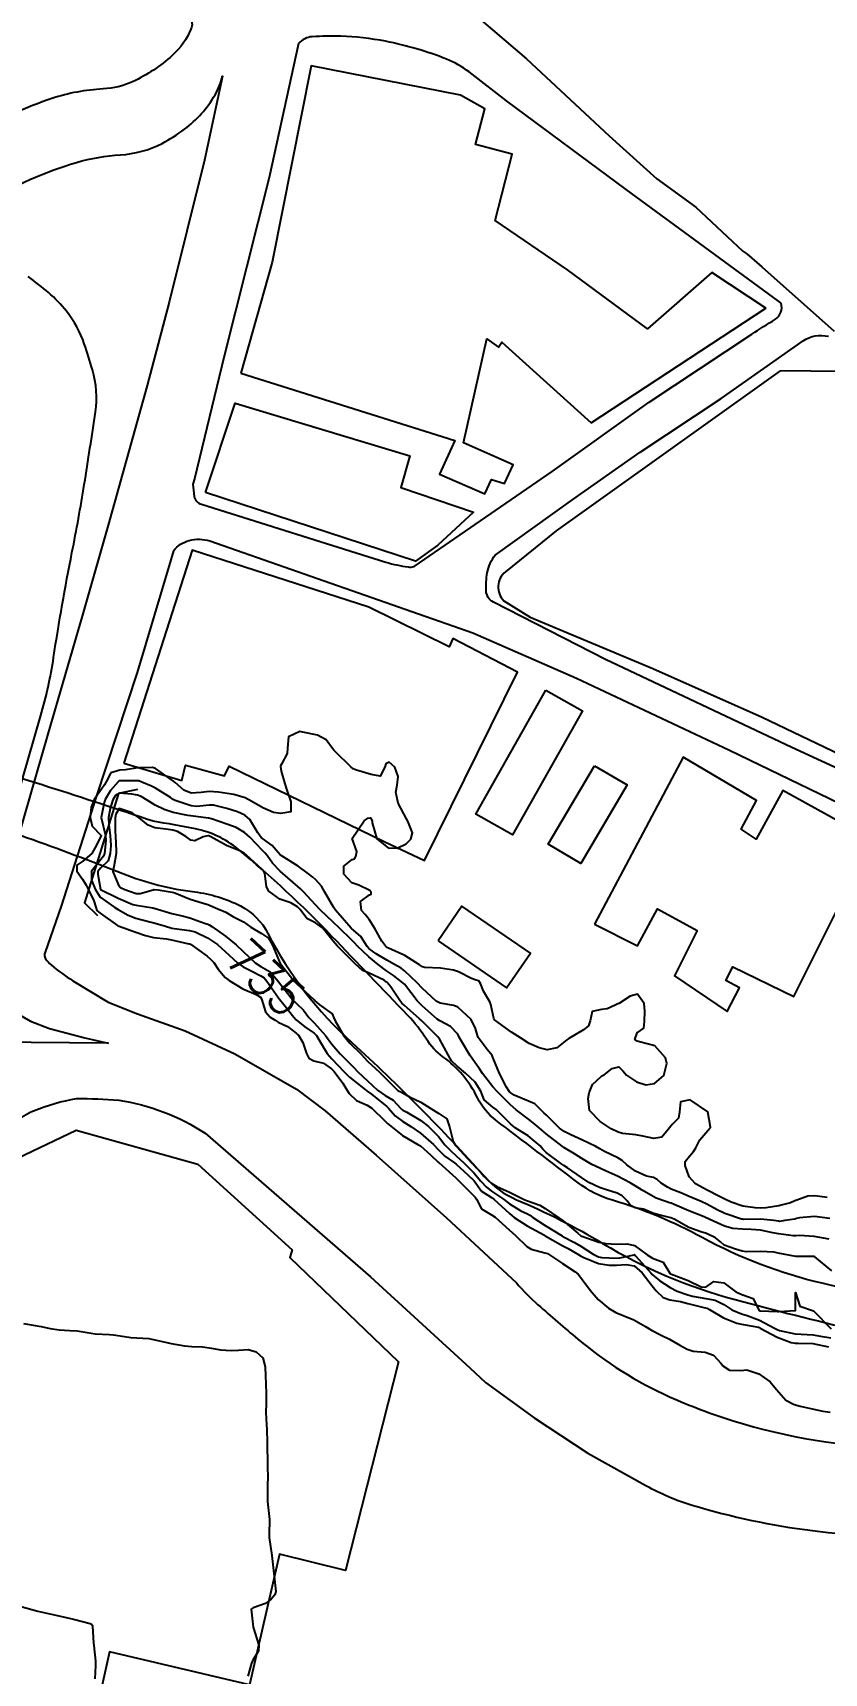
# Model space of a CAD drawing. Header units: metres. Extents: x 307586 to 320046, y 7427249 to 7434250.
# Drawn here: x 317344.4 to 317432.6, y 7432218.8 to 7432401.6 of the extents above; entities that cross this region are included whole.
import ezdxf
from ezdxf.enums import TextEntityAlignment as Align

# ---------------------------------------------------------------- set-up
doc = ezdxf.new("R2010")
doc.units = ezdxf.units.M
doc.header["$MEASUREMENT"] = 0
for name, color, linetype in [('Area', 45, 'Continuous'), ('Cotas', 45, 'Continuous'), ('Curvas de Nivel 1m', 11, 'Continuous'), ('Curvas de Nivel 5m', 15, 'Continuous'), ('Edificações', 30, 'Continuous'), ('Hidrografia', 140, 'Continuous'), ('Pontes_Viadutos_Tubos', 190, 'Continuous'), ('Vias Primárias', 230, 'Continuous')]:
    doc.layers.add(name, color=color, linetype=linetype)
doc.styles.add('Style-STANDARD', font='STANDARD.shx')

msp = doc.modelspace()

# ---------------------------------------------------------------- linework, layer by layer
at = {"layer": 'Area'}
msp.add_polyline3d([(317390.56, 7432406.31, 738.69), (317399.39, 7432398.72, 737.48), (317408.61, 7432390.15, 737.46), (317413.93, 7432385.37, 742.49), (317418.28, 7432382.19, 741.85), (317423.53, 7432377.29, 740.21), (317423.96, 7432377.02, 740.24), (317425.62, 7432375.55, 740.32), (317433.7, 7432368.4, 738.74)], dxfattribs=at)
at = {"layer": 'Curvas de Nivel 1m', "flags": 128}
for points, elevation in [([(317432.9, 7432271.83), (317431.53, 7432272.04), (317430.75, 7432272), (317429.52, 7432271.53), (317429.32, 7432271.45), (317428.84, 7432271.26), (317427.8, 7432270.97), (317427.51, 7432270.9), (317426.13, 7432270.67), (317425.51, 7432270.65), (317424.89, 7432270.68), (317423.51, 7432270.89), (317422.2, 7432271.33), (317421.52, 7432271.65), (317420.92, 7432271.95), (317419.53, 7432272.64), (317418.24, 7432273.38), (317417.55, 7432274.16), (317417.08, 7432275.39), (317417.1, 7432275.86), (317417.57, 7432276.46), (317418, 7432276.96), (317418.26, 7432277.38), (317418.71, 7432278.27), (317419.61, 7432279.29), (317419.66, 7432279.33), (317419.7, 7432279.37), (317419.92, 7432279.67), (317419.63, 7432281.37), (317417.65, 7432282.74), (317416.55, 7432282.5), (317416.46, 7432281.4), (317416.34, 7432280.68), (317415.62, 7432279.99), (317415.21, 7432279.42), (317414.47, 7432278.55), (317413.6, 7432278.43), (317412.37, 7432278.68), (317411.6, 7432278.81), (317410.1, 7432278.98), (317409.61, 7432279.11), (317408.84, 7432279.5), (317407.62, 7432280.3), (317406.41, 7432281.52), (317406.29, 7432282.88), (317406.39, 7432283.52), (317406.77, 7432284.42), (317407.68, 7432285.3), (317407.81, 7432285.38), (317408.05, 7432285.51), (317408.96, 7432286.23), (317409.69, 7432286.41), (317410.15, 7432285.95), (317410.55, 7432285.48), (317411.67, 7432284.74), (317412.72, 7432284.4), (317413.67, 7432284.53), (317414.7, 7432285.42), (317415.06, 7432286.79), (317414.89, 7432287.42), (317413.72, 7432288.73), (317412, 7432289.19), (317411.73, 7432289.25), (317411.49, 7432289.46), (317411.74, 7432290.19), (317412.48, 7432290.72), (317412.54, 7432291.45), (317412.61, 7432292.6), (317412.51, 7432293.45), (317411.79, 7432294.49), (317410.97, 7432294.28), (317409.77, 7432293.49), (317408.39, 7432292.88), (317407.77, 7432292.79), (317406.74, 7432292.55), (317406.49, 7432291.52), (317406.3, 7432290.97), (317405.74, 7432290.53), (317404.13, 7432289.55), (317403.89, 7432289.4), (317403.73, 7432289.26), (317402.78, 7432288.51), (317401.71, 7432288.31), (317400.8, 7432288.51), (317399.72, 7432289.01), (317398.74, 7432289.62), (317397.74, 7432290.28), (317395.84, 7432291.65), (317395.75, 7432291.78), (317395.45, 7432293.33), (317395.32, 7432293.66), (317394.62, 7432294.84), (317394.29, 7432295.67), (317394.1, 7432295.97), (317393.81, 7432296.05), (317393.26, 7432296.23), (317391.82, 7432296.98), (317391.28, 7432297.17), (317389.82, 7432297.41), (317388.09, 7432297.48), (317387.82, 7432297.55), (317387.5, 7432297.75), (317385.84, 7432298.82), (317384.02, 7432299.63), (317383.85, 7432299.71), (317383.74, 7432299.8), (317383.28, 7432300.39), (317382.51, 7432301.81), (317381.88, 7432302.83), (317381.43, 7432303.37), (317381.03, 7432303.83), (317380.9, 7432304.84), (317381.92, 7432305.57), (317382.1, 7432305.63), (317382.11, 7432305.82), (317381.93, 7432306.04), (317380.72, 7432306.63), (317379.93, 7432306.92), (317379.05, 7432307.86), (317379.04, 7432308.78), (317379.97, 7432309.49), (317380.23, 7432309.59), (317380.39, 7432309.84), (317380.51, 7432310.38), (317379.99, 7432311.85), (317381.32, 7432313.83), (317381.73, 7432314.11), (317382.02, 7432314.16), (317382.2, 7432313.82), (317382.22, 7432313.61), (317382.74, 7432311.81), (317383.98, 7432310.82), (317385, 7432310.78), (317385.99, 7432311.26), (317386.5, 7432311.77), (317386.69, 7432312.46), (317386.17, 7432313.78), (317386.02, 7432314.04), (317385.11, 7432315.79), (317384.84, 7432317.01), (317384.98, 7432317.79), (317385.09, 7432318.77), (317384.74, 7432319.79), (317384.1, 7432320.37), (317383.73, 7432320.17), (317383.61, 7432319.8), (317383.09, 7432318.8), (317382.08, 7432318.97), (317380.48, 7432319.45), (317380.09, 7432319.62), (317379.82, 7432319.85), (317378.11, 7432321.52), (317377.92, 7432321.68), (317377.78, 7432321.88), (317377.08, 7432322.85), (317376.13, 7432323.37), (317374.3, 7432323.75), (317374.13, 7432323.76), (317372.89, 7432323.17), (317372.76, 7432321.93), (317372.73, 7432321.31), (317372.09, 7432320.14), (317372.01, 7432319.94), (317372, 7432319.86), (317372.08, 7432319.36), (317372.46, 7432317.94), (317372.66, 7432317.33), (317373.14, 7432315.93), (317373.14, 7432314.81), (317372.02, 7432314.65), (317371.23, 7432314.75), (317370.03, 7432315.25), (317368.81, 7432315.98), (317368.05, 7432316.37), (317366.81, 7432316.76), (317366.05, 7432316.88), (317365.09, 7432317), (317364.05, 7432317.07), (317363.14, 7432316.97), (317362.05, 7432316.89), (317361.21, 7432317.23), (317360.24, 7432318.09), (317360.15, 7432318.18), (317360.06, 7432318.25), (317359.59, 7432318.57), (317358.08, 7432319.64), (317357.72, 7432319.76), (317356.08, 7432319.72), (317354.74, 7432319.49), (317354.08, 7432319.45), (317353.07, 7432319.18), (317352.55, 7432318.18), (317352.39, 7432317.84), (317352.05, 7432317.36), (317351.24, 7432316.19), (317350.9, 7432315.33), (317350.79, 7432314.2), (317351.02, 7432313.21), (317351.99, 7432312.23), (317352.01, 7432312.18), (317352.01, 7432312.16), (317351.99, 7432312.06), (317351.34, 7432310.83), (317350.96, 7432310.19), (317349.95, 7432309.33), (317349.29, 7432308.88), (317349.29, 7432308.22), (317349.93, 7432307.3), (317350.35, 7432306.63), (317350.56, 7432306.2), (317351.21, 7432304.89), (317351.41, 7432304.19), (317351.53, 7432303.83), (317351.89, 7432303.54), (317353.84, 7432302.16), (317353.87, 7432302.14), (317353.91, 7432302.12), (317355.86, 7432301.39), (317356.95, 7432301.02), (317357.85, 7432300.83), (317359.28, 7432300.66), (317359.85, 7432300.56), (317361.79, 7432300.12), (317361.84, 7432300.1), (317361.95, 7432300.06), (317363.83, 7432298.72), (317364.2, 7432298.41), (317364.56, 7432298.03), (317365.06, 7432297.27), (317365.81, 7432296.37), (317366.26, 7432296.01), (317367.79, 7432295.08), (317369.3, 7432294.45), (317369.78, 7432294.17), (317369.87, 7432293.97), (317370.32, 7432292.53), (317370.85, 7432291.95), (317371.39, 7432291.59), (317371.75, 7432291.39), (317372.79, 7432290.88), (317373.74, 7432290.14), (317373.86, 7432290.04), (317374.01, 7432289.92), (317374.5, 7432289.13), (317374.88, 7432287.9), (317375.15, 7432287.35), (317375.69, 7432287.08), (317376.77, 7432286.8), (317377.69, 7432286.17), (317377.98, 7432285.87), (317378.93, 7432284.59), (317379.39, 7432283.85), (317379.65, 7432283.44), (317380.46, 7432282.65), (317381.64, 7432282.12), (317382.16, 7432281.81), (317383.62, 7432280.39), (317383.92, 7432280.1), (317384.27, 7432279.79), (317385.6, 7432278.75), (317387.29, 7432277.75), (317387.58, 7432277.58), (317388.75, 7432276.56), (317389.56, 7432275.79), (317389.6, 7432275.77), (317389.64, 7432275.73), (317391.54, 7432274.03), (317391.88, 7432273.7), (317393.52, 7432272.02), (317393.69, 7432271.86), (317393.85, 7432271.67), (317394.41, 7432270.57), (317395.5, 7432269.91), (317395.9, 7432269.65), (317397.47, 7432268.23), (317398.19, 7432267.62), (317399.45, 7432266.37), (317399.91, 7432266.07), (317401.44, 7432265.67), (317401.76, 7432265.58), (317403.43, 7432264.48), (317404.84, 7432263.54), (317405.16, 7432263.28), (317405.41, 7432262.96), (317406.49, 7432261.52), (317407.38, 7432260.48), (317408.56, 7432259.5), (317409.37, 7432259.02), (317410.16, 7432258.68), (317411.35, 7432258.21), (317412.65, 7432257.45), (317413.34, 7432257.05), (317414.42, 7432256.51), (317415.33, 7432256.06), (317416.51, 7432255.4), (317417.32, 7432254.93), (317417.99, 7432254.71), (317419.32, 7432254.61), (317420.23, 7432254.27), (317421.08, 7432253.34), (317421.3, 7432253.08), (317422.04, 7432252.59), (317423.29, 7432252.57), (317423.96, 7432252.64), (317425.29, 7432252.18), (317426.54, 7432251.28), (317427.26, 7432250.44), (317428.32, 7432249.26), (317429.25, 7432248.77), (317429.9, 7432248.58), (317431.24, 7432248.3), (317432.41, 7432248.04), (317433.23, 7432247.91)], 737), ([(317433.21, 7432269.49), (317431.5, 7432269.71), (317429.81, 7432269.56), (317429.5, 7432269.48), (317429.31, 7432269.44), (317428.18, 7432269.26), (317427.58, 7432269.18), (317427.49, 7432269.19), (317426.96, 7432269.28), (317425.49, 7432269.42), (317423.57, 7432269.4), (317423.49, 7432269.41), (317423.37, 7432269.44), (317421.5, 7432270.06), (317420.64, 7432270.48), (317419.51, 7432271.1), (317418.88, 7432271.38), (317417.52, 7432271.94), (317416.59, 7432272.34), (317415.53, 7432272.78), (317415.1, 7432272.98), (317414.42, 7432273.43), (317413.97, 7432273.86), (317413.54, 7432274.05), (317412.76, 7432274.23), (317411.55, 7432274.77), (317410.59, 7432275.47), (317410.07, 7432275.98), (317409.57, 7432276.27), (317408.11, 7432276.97), (317407.58, 7432277.26), (317407.12, 7432277.51), (317405.59, 7432278.27), (317404.34, 7432278.81), (317403.61, 7432279.18), (317403.09, 7432279.57), (317401.63, 7432281.01), (317401.33, 7432281.28), (317400.99, 7432281.59), (317400.32, 7432282.28), (317399.64, 7432282.59), (317398.02, 7432283.25), (317397.65, 7432283.49), (317397.51, 7432283.63), (317397.17, 7432284.12), (317396.4, 7432285.64), (317395.7, 7432287.37), (317395.62, 7432287.57), (317395.57, 7432287.65), (317395.04, 7432288.34), (317394.03, 7432289.68), (317393.94, 7432289.88), (317393.74, 7432290.66), (317393.23, 7432291.69), (317391.77, 7432293.05), (317391.3, 7432293.24), (317389.77, 7432293.51), (317389.35, 7432293.73), (317387.79, 7432295.16), (317387.21, 7432295.76), (317385.82, 7432297.11), (317385.43, 7432297.39), (317384.71, 7432297.79), (317383.83, 7432298.27), (317382.64, 7432299.01), (317381.85, 7432299.58), (317381.65, 7432299.82), (317380.95, 7432300.92), (317379.87, 7432301.85), (317378.12, 7432303.87), (317377.9, 7432304.18), (317376.95, 7432305.88), (317376.57, 7432306.52), (317375.94, 7432307.25), (317375.58, 7432307.54), (317375.12, 7432307.91), (317373.96, 7432308.77), (317372.08, 7432309.94), (317371.97, 7432310.04), (317371.08, 7432311.06), (317369.99, 7432311.83), (317369.83, 7432311.97), (317369.48, 7432312.49), (317368.57, 7432313.98), (317368.02, 7432314.46), (317367.2, 7432314.83), (317366.03, 7432315.2), (317364.52, 7432315.55), (317364.04, 7432315.57), (317362.68, 7432315.4), (317362.03, 7432315.48), (317360.25, 7432316.09), (317360.11, 7432316.16), (317360.04, 7432316.2), (317359.74, 7432316.4), (317358.06, 7432317.47), (317357.63, 7432317.69), (317356.53, 7432318.13), (317356.19, 7432318.26), (317356.06, 7432318.27), (317355.94, 7432318.26), (317354.06, 7432318.27), (317353.98, 7432318.24), (317353.9, 7432318.16), (317353.04, 7432317.18), (317352.44, 7432316.18), (317352.34, 7432315.87), (317352.02, 7432314.18), (317352.5, 7432312.17), (317352.54, 7432311.62), (317352.38, 7432310.18), (317352.27, 7432309.86), (317351.96, 7432309.52), (317350.92, 7432308.2), (317350.95, 7432307.21), (317351.33, 7432306.19), (317351.91, 7432305.32), (317353.52, 7432304.16), (317353.89, 7432303.94), (317355.03, 7432303.29), (317355.88, 7432302.96), (317357.42, 7432302.57), (317357.88, 7432302.46), (317359.08, 7432302.1), (317359.87, 7432301.87), (317360.13, 7432301.82), (317361.87, 7432301.6), (317362.49, 7432301.43), (317363.85, 7432300.78), (317364.96, 7432300.02), (317365.43, 7432299.61), (317365.84, 7432299.25), (317367.21, 7432298), (317367.82, 7432297.54), (317368.71, 7432297.09), (317369.81, 7432296.55), (317370.16, 7432296.32), (317370.48, 7432295.96), (317371.78, 7432294.09), (317371.89, 7432293.94), (317372.35, 7432293.35), (317373.49, 7432291.92), (317373.75, 7432291.65), (317374.7, 7432290.86), (317375.74, 7432290.14), (317375.99, 7432289.89), (317376.41, 7432289.19), (317377.2, 7432287.88), (317377.7, 7432287.31), (317379.07, 7432285.86), (317379.67, 7432285.25), (317381.47, 7432283.82), (317381.58, 7432283.75), (317381.65, 7432283.7), (317382.12, 7432283.35), (317383.64, 7432282.14), (317383.83, 7432281.99), (317384.03, 7432281.79), (317384.77, 7432280.93), (317385.62, 7432280.3), (317386.51, 7432279.76), (317387.6, 7432278.99), (317389.03, 7432277.74), (317389.58, 7432277.17), (317390.31, 7432276.46), (317391.37, 7432275.7), (317391.56, 7432275.56), (317392.88, 7432274.35), (317393.53, 7432273.73), (317393.57, 7432273.68), (317394.4, 7432272.55), (317395.51, 7432271.82), (317395.77, 7432271.65), (317397.5, 7432270.05), (317398.03, 7432269.62), (317399.48, 7432268.68), (317401.42, 7432267.63), (317401.46, 7432267.6), (317401.5, 7432267.58), (317403.45, 7432266.46), (317404.04, 7432266.14), (317405.13, 7432265.53), (317405.44, 7432265.35), (317405.8, 7432265.16), (317407.43, 7432264.47), (317408.63, 7432264.3), (317409.43, 7432264.3), (317410.53, 7432264.37), (317411.42, 7432264.22), (317412.31, 7432263.45), (317413.4, 7432261.99), (317413.84, 7432261.43), (317414.65, 7432260.68), (317415.38, 7432260.44), (317416.55, 7432260.23), (317417.38, 7432260.02), (317419.15, 7432259.59), (317419.37, 7432259.56), (317419.53, 7432259.52), (317419.8, 7432259.36), (317421.36, 7432258.41), (317422.83, 7432257.84), (317423.35, 7432257.71), (317425.27, 7432257.37), (317425.34, 7432257.34), (317425.44, 7432257.29), (317427.33, 7432256.28), (317428.89, 7432255.69), (317429.33, 7432255.6), (317429.67, 7432255.59), (317431.33, 7432255.58), (317433.06, 7432255.2)], 736), ([(317433.43, 7432263.68), (317431.54, 7432265.22), (317431.44, 7432265.25), (317429.47, 7432265.27), (317429.44, 7432265.27), (317429.42, 7432265.28), (317427.45, 7432265.65), (317426.99, 7432265.73), (317425.45, 7432265.81), (317423.92, 7432265.78), (317423.45, 7432265.86), (317422.68, 7432266.09), (317421.45, 7432266.51), (317421.01, 7432266.9), (317420.48, 7432267.35), (317419.47, 7432267.81), (317418.84, 7432268.01), (317417.48, 7432268.48), (317415.86, 7432269.41), (317415.49, 7432269.56), (317414, 7432269.94), (317413.5, 7432270.11), (317412.44, 7432270.52), (317411.51, 7432270.7), (317410.98, 7432270.94), (317410.62, 7432271.47), (317410.06, 7432272.02), (317409.52, 7432272.32), (317408.32, 7432272.71), (317407.53, 7432272.94), (317406.37, 7432273.52), (317405.54, 7432274.05), (317403.98, 7432275.13), (317403.56, 7432275.42), (317403.35, 7432275.56), (317401.58, 7432276.85), (317401.22, 7432277.22), (317400.94, 7432277.59), (317399.6, 7432278.71), (317398.15, 7432279.62), (317397.62, 7432280.04), (317396.02, 7432281.65), (317395.64, 7432281.92), (317394.68, 7432282.71), (317394.33, 7432283.67), (317393.67, 7432284.69), (317392.6, 7432285.69), (317391.69, 7432286.48), (317391.04, 7432287.06), (317390.66, 7432287.72), (317389.73, 7432289.46), (317389.52, 7432289.73), (317387.75, 7432291.51), (317387.5, 7432291.75), (317385.77, 7432293.26), (317385.5, 7432293.5), (317385.29, 7432293.78), (317384.25, 7432295.34), (317383.87, 7432295.8), (317383.83, 7432295.83), (317383.8, 7432295.85), (317383.56, 7432296.05), (317381.81, 7432296.86), (317381.14, 7432297.15), (317380.35, 7432297.84), (317379.83, 7432298.35), (317378.31, 7432299.87), (317377.86, 7432300.42), (317376.68, 7432301.88), (317375.88, 7432302.44), (317374.92, 7432302.94), (317374.17, 7432303.92), (317373.9, 7432304.23), (317373.15, 7432304.68), (317371.91, 7432305.1), (317370.69, 7432305.96), (317370.43, 7432306.47), (317370.23, 7432307.97), (317370.14, 7432308.16), (317369.95, 7432308.39), (317368.21, 7432309.99), (317367.97, 7432310.18), (317367.55, 7432310.42), (317365.98, 7432311.07), (317364.24, 7432312.04), (317363.99, 7432312.13), (317363.89, 7432312.15), (317363.39, 7432312.05), (317362.44, 7432311.6), (317361.99, 7432311.66), (317361.46, 7432312.07), (317360.53, 7432312.61), (317360, 7432312.76), (317359.23, 7432312.87), (317358, 7432313.03), (317357.24, 7432313.35), (317356.23, 7432314.14), (317356.02, 7432314.31), (317355.45, 7432314.71), (317354.03, 7432315.18), (317353.63, 7432314.56), (317353.56, 7432314.16), (317353.58, 7432312.59), (317353.61, 7432312.16), (317353.68, 7432310.45), (317353.67, 7432310.16), (317353.41, 7432308.7), (317353.32, 7432308.17), (317353.93, 7432306.65), (317354.16, 7432306.39), (317354.63, 7432306.15), (317355.92, 7432305.72), (317356.34, 7432305.7), (317357.81, 7432306.11), (317357.88, 7432306.15), (317357.92, 7432306.17), (317358.36, 7432306.11), (317359.92, 7432305.87), (317360.22, 7432305.79), (317361.91, 7432305.1), (317363.28, 7432304.67), (317363.9, 7432304.49), (317365.01, 7432304.02), (317365.63, 7432303.76), (317365.89, 7432303.62), (317366.76, 7432303.13), (317367.88, 7432302.55), (317368.69, 7432301.98), (317369.87, 7432301.27), (317370.65, 7432300.75), (317371.09, 7432299.95), (317371.83, 7432298.19), (317371.97, 7432297.94), (317372.39, 7432297.36), (317373.55, 7432295.92), (317373.8, 7432295.65), (317375.7, 7432293.89), (317375.73, 7432293.85), (317375.77, 7432293.81), (317376.32, 7432293.33), (317377.76, 7432292.29), (317377.94, 7432291.87), (317378.08, 7432291.54), (317379.05, 7432289.86), (317379.72, 7432289.04), (317380.97, 7432287.83), (317381.32, 7432287.45), (317381.69, 7432287.02), (317383.03, 7432285.81), (317383.67, 7432285.18), (317385.08, 7432283.78), (317385.46, 7432283.58), (317385.65, 7432283.48), (317386.35, 7432283.06), (317387.64, 7432282.46), (317388.75, 7432281.74), (317389.63, 7432281.21), (317390.52, 7432280.62), (317390.84, 7432279.71), (317391.22, 7432278.08), (317391.45, 7432277.7), (317391.51, 7432277.63), (317391.58, 7432277.56), (317393.32, 7432275.68), (317393.56, 7432275.43), (317395.24, 7432273.65), (317395.39, 7432273.51), (317395.53, 7432273.39), (317396.11, 7432273.07), (317397.52, 7432272.44), (317399.15, 7432271.61), (317399.51, 7432271.48), (317400.91, 7432270.99), (317401.5, 7432270.61), (317403.02, 7432269.56), (317403.49, 7432269.24), (317405.14, 7432267.87), (317405.46, 7432267.58), (317405.57, 7432267.53), (317407.46, 7432266.87), (317408.24, 7432266.71), (317409.45, 7432266.63), (317410.64, 7432266.66), (317411.45, 7432266.48), (317412.85, 7432265.45), (317413.44, 7432265.07), (317414.64, 7432264.62), (317415.36, 7432263.41), (317415.42, 7432263.34), (317415.55, 7432263.28), (317417.41, 7432262.58), (317418.88, 7432261.9), (317419.4, 7432261.85), (317420.29, 7432262.48), (317421.41, 7432262.34), (317422.75, 7432261.33), (317423.39, 7432261.03), (317424.65, 7432260.57), (317425.3, 7432259.29), (317425.37, 7432259.24), (317425.44, 7432259.22), (317427.37, 7432259.14), (317427.51, 7432259.13), (317429.37, 7432259.25), (317429.39, 7432261.25), (317429.88, 7432259.74), (317431.37, 7432259.22), (317433.34, 7432257.2)], 734), ([(317343.34, 7432257.81), (317344.67, 7432257.59), (317345.33, 7432257.45), (317346.33, 7432257.24), (317347.33, 7432257.09), (317348.53, 7432257.02), (317349.33, 7432256.97), (317350, 7432256.87), (317351.33, 7432256.65), (317352.93, 7432256.56), (317353.33, 7432256.54), (317353.66, 7432256.49), (317355.32, 7432256.22), (317357.32, 7432256.11), (317359.32, 7432255.69), (317359.82, 7432255.58), (317361.31, 7432255.31), (317362.11, 7432255.25), (317363.31, 7432255.19), (317364.31, 7432255.03), (317365.31, 7432254.87), (317366.5, 7432254.8), (317367.31, 7432254.83), (317368.39, 7432254.9), (317369.3, 7432254.65), (317370.03, 7432253.96), (317370.28, 7432252.95), (317370.31, 7432251.95), (317370.37, 7432251.06), (317370.39, 7432249.95), (317370.38, 7432248.81), (317370.37, 7432247.95), (317370.39, 7432247.13), (317370.48, 7432245.95), (317370.51, 7432244.62), (317370.51, 7432243.95), (317370.53, 7432242.58), (317370.55, 7432241.95), (317370.57, 7432240.52), (317370.56, 7432239.95), (317370.54, 7432238.52), (317370.56, 7432237.95), (317370.73, 7432236.3), (317370.75, 7432235.94), (317370.73, 7432234.27), (317370.74, 7432233.94), (317371.03, 7432231.94), (317371.26, 7432229.94), (317371.3, 7432229.64), (317371.47, 7432227.94), (317371.36, 7432227.56), (317370.97, 7432227.07), (317370.33, 7432226.59), (317368.96, 7432226.11), (317368.74, 7432225.96), (317368.93, 7432223.96), (317369.59, 7432221.95), (317369.55, 7432221.31), (317368.9, 7432220.26), (317368.76, 7432219.96), (317368.35, 7432218.48)], 738), ([(317342.96, 7432226.28), (317344.96, 7432225.75), (317345.61, 7432225.59), (317346.95, 7432225.3), (317348.12, 7432225.03), (317348.94, 7432224.83), (317350.77, 7432224.35), (317350.93, 7432224.28), (317351.01, 7432224.18), (317351.03, 7432224.08), (317351.16, 7432222.18), (317351.19, 7432221.9), (317351.38, 7432220.18), (317351.38, 7432219.67), (317351.29, 7432218.18)], 739)]:
    msp.add_lwpolyline(points, dxfattribs=dict(at, elevation=elevation))
at = {"layer": 'Curvas de Nivel 5m', "elevation": 735, "flags": 128}
msp.add_lwpolyline([(317433.14, 7432267.2), (317431.47, 7432267.51), (317429.82, 7432267.59), (317429.47, 7432267.56), (317429.17, 7432267.56), (317427.47, 7432267.78), (317426.85, 7432267.9), (317425.48, 7432268.18), (317424.44, 7432268.27), (317423.48, 7432268.3), (317422.41, 7432268.4), (317421.48, 7432268.63), (317419.82, 7432269.37), (317419.62, 7432269.49), (317419.49, 7432269.55), (317419.19, 7432269.68), (317417.5, 7432270.37), (317415.86, 7432271.06), (317415.51, 7432271.19), (317415.34, 7432271.25), (317414.82, 7432271.42), (317413.86, 7432271.78), (317413.52, 7432271.94), (317412.31, 7432272.67), (317411.53, 7432273.13), (317411.33, 7432273.26), (317410.96, 7432273.47), (317409.54, 7432274.2), (317408.27, 7432274.78), (317407.56, 7432275.09), (317406.68, 7432275.52), (317405.57, 7432276.18), (317404.75, 7432276.72), (317403.58, 7432277.42), (317403.38, 7432277.56), (317401.6, 7432278.93), (317400.8, 7432279.59), (317400.16, 7432280.15), (317399.62, 7432280.57), (317398.26, 7432281.62), (317397.64, 7432282.15), (317396.12, 7432283.65), (317395.66, 7432284.17), (317394.51, 7432285.67), (317394.18, 7432286.17), (317393.69, 7432286.85), (317393.1, 7432287.69), (317392.17, 7432289.25), (317391.92, 7432289.7), (317391.74, 7432290.03), (317390.95, 7432290.91), (317389.75, 7432291.54), (317389.45, 7432291.73), (317387.77, 7432293.18), (317387.21, 7432293.76), (317385.8, 7432295.6), (317385.64, 7432295.77), (317384.6, 7432296.57), (317383.82, 7432297.1), (317382.87, 7432297.81), (317381.84, 7432298.66), (317380.56, 7432299.84), (317380.23, 7432300.21), (317379.86, 7432300.59), (317378.56, 7432301.86), (317377.88, 7432302.52), (317376.43, 7432303.88), (317375.9, 7432304.44), (317374.57, 7432305.91), (317374.23, 7432306.22), (317373.93, 7432306.48), (317372.26, 7432307.94), (317371.95, 7432308.22), (317371.11, 7432309.1), (317370.5, 7432309.96), (317370.26, 7432310.26), (317369.97, 7432310.52), (317368.58, 7432311.98), (317368, 7432312.53), (317367.06, 7432313.06), (317366.01, 7432313.45), (317364.29, 7432314.04), (317364.01, 7432314.1), (317363.94, 7432314.11), (317362.02, 7432314.36), (317361.66, 7432314.42), (317360.02, 7432314.76), (317359.04, 7432315.09), (317358.03, 7432315.55), (317357.12, 7432316.12), (317356.45, 7432316.54), (317356.05, 7432316.67), (317355.41, 7432316.78), (317354.05, 7432316.9), (317353.59, 7432316.63), (317353.32, 7432316.17), (317353, 7432315.2), (317352.81, 7432314.17), (317352.85, 7432313.33), (317353.03, 7432312.17), (317353.1, 7432311.05), (317353.03, 7432310.17), (317352.78, 7432309.35), (317351.95, 7432308.53), (317351.64, 7432308.18), (317351.63, 7432307.88), (317351.92, 7432306.18), (317353.91, 7432305.19), (317355.53, 7432304.5), (317355.9, 7432304.4), (317357.77, 7432304.11), (317357.89, 7432304.09), (317357.92, 7432304.08), (317359.89, 7432303.49), (317361.02, 7432303.21), (317361.88, 7432302.99), (317363.51, 7432302.41), (317363.88, 7432302.29), (317364.05, 7432302.22), (317364.33, 7432302.03), (317365.86, 7432300.98), (317367.05, 7432300), (317367.84, 7432299.24), (317369.18, 7432297.98), (317369.82, 7432297.6), (317370.85, 7432297), (317371.73, 7432295.94), (317371.8, 7432295.84), (317373.32, 7432293.92), (317373.77, 7432293.45), (317374.55, 7432292.7), (317375.15, 7432291.9), (317375.44, 7432291.59), (317375.75, 7432291.32), (317376.99, 7432289.88), (317377.72, 7432288.94), (317378.64, 7432287.86), (317379.69, 7432286.8), (317380.16, 7432286.32), (317380.62, 7432285.84), (317381.67, 7432284.85), (317382.8, 7432283.81), (317383.65, 7432283.21), (317384.53, 7432282.68), (317385.41, 7432281.77), (317385.52, 7432281.66), (317385.63, 7432281.57), (317386.06, 7432281.33), (317387.62, 7432280.43), (317388.49, 7432279.74), (317389.6, 7432278.62), (317390.32, 7432277.72), (317390.93, 7432277.06), (317391.57, 7432276.5), (317392.43, 7432275.69), (317393.55, 7432274.57), (317394.33, 7432273.67), (317394.9, 7432273.03), (317395.52, 7432272.56), (317396.86, 7432271.64), (317397.51, 7432271.15), (317398.78, 7432270.34), (317399.5, 7432270), (317399.76, 7432269.87), (317400.13, 7432269.6), (317401.48, 7432268.71), (317403.37, 7432267.56), (317403.46, 7432267.51), (317404.75, 7432266.84), (317405.45, 7432266.43), (317406.85, 7432265.52), (317407.44, 7432265.22), (317407.79, 7432265.15), (317409.44, 7432265.09), (317409.81, 7432265.11), (317411.4, 7432265.46), (317411.44, 7432265.47), (317411.56, 7432265.34), (317413.25, 7432263.44), (317413.42, 7432263.26), (317414.26, 7432262.57), (317415.4, 7432261.79), (317416.18, 7432261.4), (317417.39, 7432261), (317417.92, 7432260.86), (317419.39, 7432260.6), (317420.44, 7432260.41), (317421.38, 7432259.93), (317422.27, 7432259.33), (317423.37, 7432258.86), (317423.99, 7432258.68), (317425.36, 7432258.18), (317427.04, 7432257.27), (317427.34, 7432257.11), (317427.59, 7432257.02), (317429.34, 7432256.64), (317430.67, 7432256.56), (317431.34, 7432256.53), (317432.16, 7432256.39), (317433.33, 7432256.19)], dxfattribs=at)
at = {"layer": 'Edificações'}
for points in [[(317367.59, 7432363.7), (317391.41, 7432356.21), (317389.71, 7432352.44), (317394.75, 7432350.25), (317395.52, 7432351.84), (317396.94, 7432351.4), (317397.93, 7432353.48), (317392.39, 7432355.94), (317394.97, 7432367.54), (317396.28, 7432366.61), (317396.67, 7432367.15), (317406.63, 7432358.18), (317426.09, 7432370.94), (317420.06, 7432374.93), (317412.89, 7432368.64), (317403.96, 7432375.21), (317395.9, 7432380.71), (317397.82, 7432388.1), (317393.71, 7432389.19), (317394.75, 7432393.18), (317392.06, 7432394.68), (317375.41, 7432397.96), (317371.08, 7432376.06)], [(317363.64, 7432350.41), (317366.95, 7432360.37), (317386.39, 7432354.48), (317385.4, 7432350.96), (317393.49, 7432348.21), (317389.53, 7432344.53), (317387.05, 7432342.77)], [(317354.53, 7432320.24), (317361, 7432318.32), (317361.4, 7432320.02), (317365.77, 7432318.83), (317366.28, 7432319.9), (317383.53, 7432311.51), (317388.03, 7432309.4), (317398.4, 7432330.4), (317391.19, 7432334.13), (317390.79, 7432333.22), (317381.84, 7432337.61), (317362.15, 7432343.99)], [(317401.56, 7432328.36), (317405.64, 7432326.06), (317397.84, 7432312.25), (317393.76, 7432314.55)], [(317406.99, 7432302.29), (317411.77, 7432299.88), (317414.01, 7432304.01), (317418.44, 7432301.6), (317415.9, 7432296.53), (317421.77, 7432292.56), (317423.15, 7432295.21), (317421.6, 7432296.01), (317422.4, 7432297.56), (317429.19, 7432294.23), (317437.94, 7432311.71), (317427.98, 7432317.18), (317424.99, 7432311.78), (317423.32, 7432312.87), (317425.04, 7432316.09), (317416.88, 7432320.91)], [(317406.99, 7432319.96), (317410.63, 7432317.81), (317405.45, 7432309.05), (317401.81, 7432311.2)], [(317389.55, 7432300.44), (317397.19, 7432295.2), (317399.84, 7432299.07), (317392.2, 7432304.31)], [(317342.7, 7432276.23), (317349.24, 7432279.35), (317362.79, 7432275.56), (317373.31, 7432266.01), (317373.05, 7432265.15), (317385.13, 7432253.53), (317379.22, 7432230.28), (317371.89, 7432232.09), (317368.55, 7432217.51), (317352.93, 7432221.22), (317349.01, 7432203.49), (317342.38, 7432205.64), (317343.93, 7432212.09), (317324.47, 7432217.32), (317327.62, 7432229.75), (317330.03, 7432228.85), (317331.8, 7432236.25), (317330.13, 7432236.71), (317331.82, 7432243.8), (317334.74, 7432243)]]:
    msp.add_lwpolyline(points, close=True, dxfattribs=at)
msp.add_lwpolyline([(317444.73, 7432338.3), (317450.39, 7432350.56), (317443.72, 7432353.51), (317445.88, 7432357.41), (317440.54, 7432362.55), (317437.94, 7432363.84), (317427.67, 7432363.95), (317402.73, 7432346.14), (317397.05, 7432341.56, 0.446846), (317396.88, 7432338.35), (317399.83, 7432336.52), (317413.49, 7432330.8), (317425.65, 7432325.35), (317453.45, 7432312.08), (317454.52, 7432314.1), (317464.45, 7432309.44), (317467.71, 7432310.79), (317470.02, 7432313.15), (317478.69, 7432329.44), (317475, 7432332.7), (317466.18, 7432340.21), (317461.99, 7432331.01)], format="xyb", close=True, dxfattribs=at)
at = {"layer": 'Hidrografia'}
msp.add_lwpolyline([(317221.34, 7432402.59, 0.044577), (317229.32, 7432391.65, -0.075716), (317234.35, 7432383.78, 0.064162), (317239.28, 7432375.65, 0.000059), (317239.34, 7432375.56, 0.013958), (317255.87, 7432356, 0.043032), (317266.83, 7432345.68, -0.027824), (317274.83, 7432338.59, 0.105095), (317283.83, 7432332.81, -0.017626), (317293.89, 7432328.59, 0.032552), (317305.5, 7432324.12, 0.0001), (317308.5, 7432323.19, 0.000709), (317329.85, 7432316.58, -0.002366), (317332.85, 7432315.64, -0.017247), (317354.43, 7432307.94, 0.064114), (317362.43, 7432305.9, -0.088689), (317367.53, 7432304.33, -0.156115), (317370.59, 7432301.27, 0.089682), (317379.93, 7432289.11, -0.027065), (317394.7, 7432274.18, 0.112097), (317398.31, 7432271.59, -0.035631), (317407.88, 7432266.73, 0.069636), (317422.64, 7432260.47, 0.008126), (317436.16, 7432257.06, 0.053721)], format="xyb", dxfattribs=at)
at = {"layer": 'Hidrografia', "elevation": 735.42}
msp.add_lwpolyline([(317448.96, 7432259.22, -0.02211), (317432.36, 7432262.28, -0.06838), (317418.99, 7432267.37, 0.052373), (317409, 7432271.53, -0.090399), (317405.15, 7432273.49, 0.000248), (317395.99, 7432280.46, -0.117183), (317393.95, 7432282.95, 0.123523), (317390.1, 7432287.52, -0.095981), (317388.25, 7432289.49, 0.050417), (317386.18, 7432292.13, 0.000091), (317377.73, 7432300.94, 0.028501), (317367.27, 7432310.66, 0.12504), (317362.51, 7432312.92, 0.009232), (317357.8, 7432313.76, 0.008081), (317334.45, 7432321.22, -0.007986)], format="xyb", dxfattribs=at)
at = {"layer": 'Pontes_Viadutos_Tubos'}
msp.add_lwpolyline([(317356.05, 7432317.29), (317353.96, 7432316.88), (317350.17, 7432304.69), (317351.59, 7432303.26)], dxfattribs=at)
at = {"layer": 'Vias Primárias'}
msp.add_lwpolyline([(317323.06, 7432374.37), (317325.83, 7432384.97), (317326.9, 7432388.09, -0.014071), (317329.27, 7432394.46, -0.024581), (317330.37, 7432396.81, -0.096429), (317334.27, 7432401.67, -0.025839), (317338.5, 7432404.89, -0.097514), (317341.6, 7432406.22, -0.061561), (317345.75, 7432406.58, -0.042929), (317348.78, 7432406.21, 0.013022), (317358.4, 7432404.45, 0.009807), (317360.8, 7432404.12, -0.49825), (317362.02, 7432402.05, -0.110971), (317359.94, 7432399.12, -0.074903), (317355.52, 7432396.19, -0.096656), (317352.23, 7432395.38, 0.067141), (317346.51, 7432394.31, 0.065582), (317338.33, 7432390.37, 0.004575), (317331.38, 7432385.72, 0.091222), (317326.85, 7432381.25, 0.077021), (317323.44, 7432374.27, -0.106401), (317323.21, 7432373.86, -0.509673)], format="xyb", close=True, dxfattribs=at)
msp.add_lwpolyline([(317323.06, 7432374.37), (317325.83, 7432384.97), (317326.9, 7432388.09, -0.014071), (317329.27, 7432394.46, -0.024581), (317330.37, 7432396.81, -0.096429), (317334.27, 7432401.67, -0.025839), (317338.5, 7432404.89, -0.097514), (317341.6, 7432406.22, -0.061561), (317345.75, 7432406.58, -0.042929), (317348.78, 7432406.21, 0.013022), (317358.4, 7432404.45, 0.009807), (317360.8, 7432404.12, -0.49825), (317362.02, 7432402.05, -0.110971), (317359.94, 7432399.12, -0.074903), (317355.52, 7432396.19, -0.096656), (317352.23, 7432395.38, 0.067141), (317346.51, 7432394.31, 0.065582), (317338.33, 7432390.37, 0.004575), (317331.38, 7432385.72, 0.091222), (317326.85, 7432381.25, 0.077021), (317323.44, 7432374.27, -0.106401), (317323.21, 7432373.86, -0.509673)], format="xyb", close=True, dxfattribs=at)
for points in [[(317427.78, 7432371.5), (317427.47, 7432371.73), (317410.5, 7432384.18), (317397.16, 7432394.04), (317393.01, 7432397.27, 0.071593), (317390.5, 7432398.7, 0.045446), (317383.71, 7432400.69, 0.041245), (317378.7, 7432401.25, 0.022658), (317375.53, 7432401.2, 0.203582), (317374, 7432400.44), (317370.73, 7432385.52), (317365.72, 7432365.6), (317362.41, 7432351.93), (317362.41, 7432351.93), (317362.23, 7432351.34)], [(317427.78, 7432371.5), (317427.47, 7432371.73), (317410.5, 7432384.18), (317397.16, 7432394.04), (317393.01, 7432397.27, 0.071593), (317390.5, 7432398.7, 0.045446), (317383.71, 7432400.69, 0.041245), (317378.7, 7432401.25, 0.022658), (317375.53, 7432401.2, 0.203582), (317374, 7432400.44), (317370.73, 7432385.52), (317365.72, 7432365.6), (317362.41, 7432351.93), (317362.41, 7432351.93), (317362.23, 7432351.34)], [(317339.17, 7432382.68, -0.068395), (317349.27, 7432387.19, -0.055841), (317354.17, 7432388.04, 0.1046), (317358.79, 7432389.31, 0.041909), (317361.28, 7432390.88, 0.100421), (317364.71, 7432394.74, 0.074709), (317365.53, 7432396.82), (317363.52, 7432387.46), (317359.58, 7432371.63), (317357.15, 7432362.33), (317352.78, 7432346.77), (317349.97, 7432336.87), (317346.04, 7432323.36), (317342.81, 7432312.14)], [(317339.17, 7432382.68, -0.068395), (317349.27, 7432387.19, -0.055841), (317354.17, 7432388.04, 0.1046), (317358.79, 7432389.31, 0.041909), (317361.28, 7432390.88, 0.100421), (317364.71, 7432394.74, 0.074709), (317365.53, 7432396.82), (317363.52, 7432387.46), (317359.58, 7432371.63), (317357.15, 7432362.33), (317352.78, 7432346.77), (317349.97, 7432336.87), (317346.04, 7432323.36), (317342.81, 7432312.14)], [(317342.58, 7432316.17), (317345.26, 7432325.44, 0.032977), (317346.71, 7432332.03, -0.01163), (317348.76, 7432343.72, 0.009329), (317350.13, 7432351.3, 0.003519), (317351.37, 7432359.39, 0.108509), (317351.04, 7432364.06, 0.008651), (317350.13, 7432366.97, 0.089391), (317348.14, 7432370.61, 0.043283), (317346.15, 7432372.68, 0.028326), (317343.87, 7432374.46, 0.057068)], [(317342.58, 7432316.17), (317345.26, 7432325.44, 0.032977), (317346.71, 7432332.03, -0.01163), (317348.76, 7432343.72, 0.009329), (317350.13, 7432351.3, 0.003519), (317351.37, 7432359.39, 0.108509), (317351.04, 7432364.06, 0.008651), (317350.13, 7432366.97, 0.089391), (317348.14, 7432370.61, 0.043283), (317346.15, 7432372.68, 0.028326), (317343.87, 7432374.46, 0.057068)], [(317362.23, 7432351.34, 0.007688), (317362.39, 7432349.96, 0.311641), (317363.19, 7432349.1), (317383.74, 7432342.65, 0.043443), (317386.21, 7432342.11, 0.112986), (317386.88, 7432342.17), (317402.27, 7432352.75), (317413.09, 7432360.48), (317424.51, 7432368.05, -0.010344), (317427.14, 7432369.71, 0.325074), (317427.78, 7432371.5)], [(317362.23, 7432351.34, 0.007688), (317362.39, 7432349.96, 0.311641), (317363.19, 7432349.1), (317383.74, 7432342.65, 0.043443), (317386.21, 7432342.11, 0.112986), (317386.88, 7432342.17), (317402.27, 7432352.75), (317413.09, 7432360.48), (317424.51, 7432368.05, -0.010344), (317427.14, 7432369.71, 0.325074), (317427.78, 7432371.5)], [(317360.07, 7432343.91), (317359.79, 7432342.92), (317359.79, 7432342.92), (317356.04, 7432330.34), (317351.46, 7432316.49), (317347.57, 7432304.32), (317345.78, 7432299.18, 0.276508), (317345.82, 7432298.45, 0.067692), (317346.43, 7432297.76, 0.040412), (317348.87, 7432295.99), (317352.79, 7432293.61), (317356.06, 7432292.29), (317361.38, 7432290.43), (317366.9, 7432287.84), (317373.79, 7432283.9), (317376.98, 7432281.5), (317382.67, 7432276.54), (317390.48, 7432269.59), (317398.29, 7432262.34, 0.038979), (317400.68, 7432259.88, 0.005954), (317405.12, 7432256.06, 0.069176), (317415.35, 7432249.64, 0.029988), (317422.45, 7432246.95, 0.070495), (317440.94, 7432243.94, 0.031527)], [(317360.07, 7432343.91), (317359.79, 7432342.92), (317359.79, 7432342.92), (317356.04, 7432330.34), (317351.46, 7432316.49), (317347.57, 7432304.32), (317345.78, 7432299.18, 0.276508), (317345.82, 7432298.45, 0.067692), (317346.43, 7432297.76, 0.040412), (317348.87, 7432295.99), (317352.79, 7432293.61), (317356.06, 7432292.29), (317361.38, 7432290.43), (317366.9, 7432287.84), (317373.79, 7432283.9), (317376.98, 7432281.5), (317382.67, 7432276.54), (317390.48, 7432269.59), (317398.29, 7432262.34, 0.038979), (317400.68, 7432259.88, 0.005954), (317405.12, 7432256.06, 0.069176), (317415.35, 7432249.64, 0.029988), (317422.45, 7432246.95, 0.070495), (317440.94, 7432243.94, 0.031527)], [(317180.29, 7432309.64), (317180.28, 7432309.64), (317183.3, 7432305.54), (317186.62, 7432300.78), (317193.2, 7432294.17), (317207.78, 7432281.82), (317225.37, 7432266.97), (317243.35, 7432252.13), (317258.77, 7432239.86), (317275.16, 7432226.06), (317286.87, 7432216.72, -0.01983), (317294.6, 7432210.03, 0.044394), (317302.7, 7432203.69, 0.269729), (317308.8, 7432203.4, -0.002581), (317312.51, 7432205.29, -0.195392), (317317.68, 7432205.72), (317324.95, 7432226.44), (317327.42, 7432234.43), (317332.32, 7432254.33), (317337.97, 7432273.13, -0.087265), (317340.67, 7432278.51, -0.132883), (317344.47, 7432281.5, -0.055592), (317349.28, 7432282.87)], [(317180.29, 7432309.64), (317180.28, 7432309.64), (317183.3, 7432305.54), (317186.62, 7432300.78), (317193.2, 7432294.17), (317207.78, 7432281.82), (317225.37, 7432266.97), (317243.35, 7432252.13), (317258.77, 7432239.86), (317275.16, 7432226.06), (317286.87, 7432216.72, -0.01983), (317294.6, 7432210.03, 0.044394), (317302.7, 7432203.69, 0.269729), (317308.8, 7432203.4, -0.002581), (317312.51, 7432205.29, -0.195392), (317317.68, 7432205.72), (317324.95, 7432226.44), (317327.42, 7432234.43), (317332.32, 7432254.33), (317337.97, 7432273.13, -0.087265), (317340.67, 7432278.51, -0.132883), (317344.47, 7432281.5, -0.055592), (317349.28, 7432282.87)], [(317349.28, 7432282.87, -0.021824), (317353.97, 7432282.68), (317353.97, 7432282.68), (317353.97, 7432282.68, -0.108089), (317363.6, 7432278.99), (317382.04, 7432262.99), (317393.08, 7432252.86), (317394.84, 7432251.23), (317400.25, 7432247.3), (317406.23, 7432243.36), (317412.69, 7432239.76, 0.054145), (317417.88, 7432237.56, 0.041686), (317431.26, 7432234.71, 0.042921), (317445.47, 7432234.14, 0.021398), (317462.61, 7432235.66), (317493.16, 7432238.59), (317528.65, 7432242.29), (317572.75, 7432246.9)], [(317349.28, 7432282.87, -0.021824), (317353.97, 7432282.68), (317353.97, 7432282.68), (317353.97, 7432282.68, -0.108089), (317363.6, 7432278.99), (317382.04, 7432262.99), (317393.08, 7432252.86), (317394.84, 7432251.23), (317400.25, 7432247.3), (317406.23, 7432243.36), (317412.69, 7432239.76, 0.054145), (317417.88, 7432237.56, 0.041686), (317431.26, 7432234.71, 0.042921), (317445.47, 7432234.14, 0.021398), (317462.61, 7432235.66), (317493.16, 7432238.59), (317528.65, 7432242.29), (317572.75, 7432246.9)]]:
    msp.add_lwpolyline(points, format="xyb", dxfattribs=at)
for points, elevation in [([(317479.31, 7432328.9), (317470.24, 7432312.83, -0.098102), (317467.2, 7432309.29, -0.233475), (317460.48, 7432307.88, -0.045998), (317456.39, 7432309.34), (317428.98, 7432321.97), (317408.22, 7432331.81), (317395.73, 7432338.18, -0.273609), (317394.91, 7432339.48, -0.047823), (317395.03, 7432341.45, -0.130133), (317395.92, 7432343.44), (317404.58, 7432349.63), (317412.07, 7432354.9), (317421.08, 7432360.89), (317430.22, 7432367.3, -0.218861), (317433.05, 7432367.81)], 748.67), ([(317479.31, 7432328.9), (317470.24, 7432312.83, -0.098102), (317467.2, 7432309.29, -0.233475), (317460.48, 7432307.88, -0.045998), (317456.39, 7432309.34), (317428.98, 7432321.97), (317408.22, 7432331.81), (317395.73, 7432338.18, -0.273609), (317394.91, 7432339.48, -0.047823), (317395.03, 7432341.45, -0.130133), (317395.92, 7432343.44), (317404.58, 7432349.63), (317412.07, 7432354.9), (317421.08, 7432360.89), (317430.22, 7432367.3, -0.218861), (317433.05, 7432367.81)], 748.67), ([(317360.07, 7432343.91, -0.161824), (317361.82, 7432345.07, -0.129287), (317364.12, 7432345.02), (317393.44, 7432334.75), (317404.98, 7432329.7), (317422.03, 7432321.69), (317449.92, 7432308.21), (317466.68, 7432300.35), (317471.31, 7432307.75), (317479.2, 7432321.35), (317482.07, 7432326.45)], 737.44), ([(317360.07, 7432343.91, -0.161824), (317361.82, 7432345.07, -0.129287), (317364.12, 7432345.02), (317393.44, 7432334.75), (317404.98, 7432329.7), (317422.03, 7432321.69), (317449.92, 7432308.21), (317466.68, 7432300.35), (317471.31, 7432307.75), (317479.2, 7432321.35), (317482.07, 7432326.45)], 737.44)]:
    msp.add_lwpolyline(points, format="xyb", dxfattribs=dict(at, elevation=elevation))
msp.add_lwpolyline([(317331.08, 7432289.13), (317334.22, 7432290.96), (317337.54, 7432293.67), (317339.33, 7432295.36), (317342.47, 7432292.47), (317344.15, 7432291.49), (317346.24, 7432290.66), (317350.19, 7432289.63), (317352.78, 7432289.05), (317331.28, 7432289.24)], dxfattribs=at)
msp.add_lwpolyline([(317331.08, 7432289.13), (317334.22, 7432290.96), (317337.54, 7432293.67), (317339.33, 7432295.36), (317342.47, 7432292.47), (317344.15, 7432291.49), (317346.24, 7432290.66), (317350.19, 7432289.63), (317352.78, 7432289.05), (317331.28, 7432289.24)], dxfattribs=at)

# ---------------------------------------------------------------- texts
at = {"layer": 'Cotas', "style": 'Style-STANDARD'}
msp.add_text('735', height=4, rotation=316.39, dxfattribs=at).set_placement((317370.38, 7432296.35, 735), align=Align.MIDDLE_CENTER)

doc.saveas('drawing.dxf')
